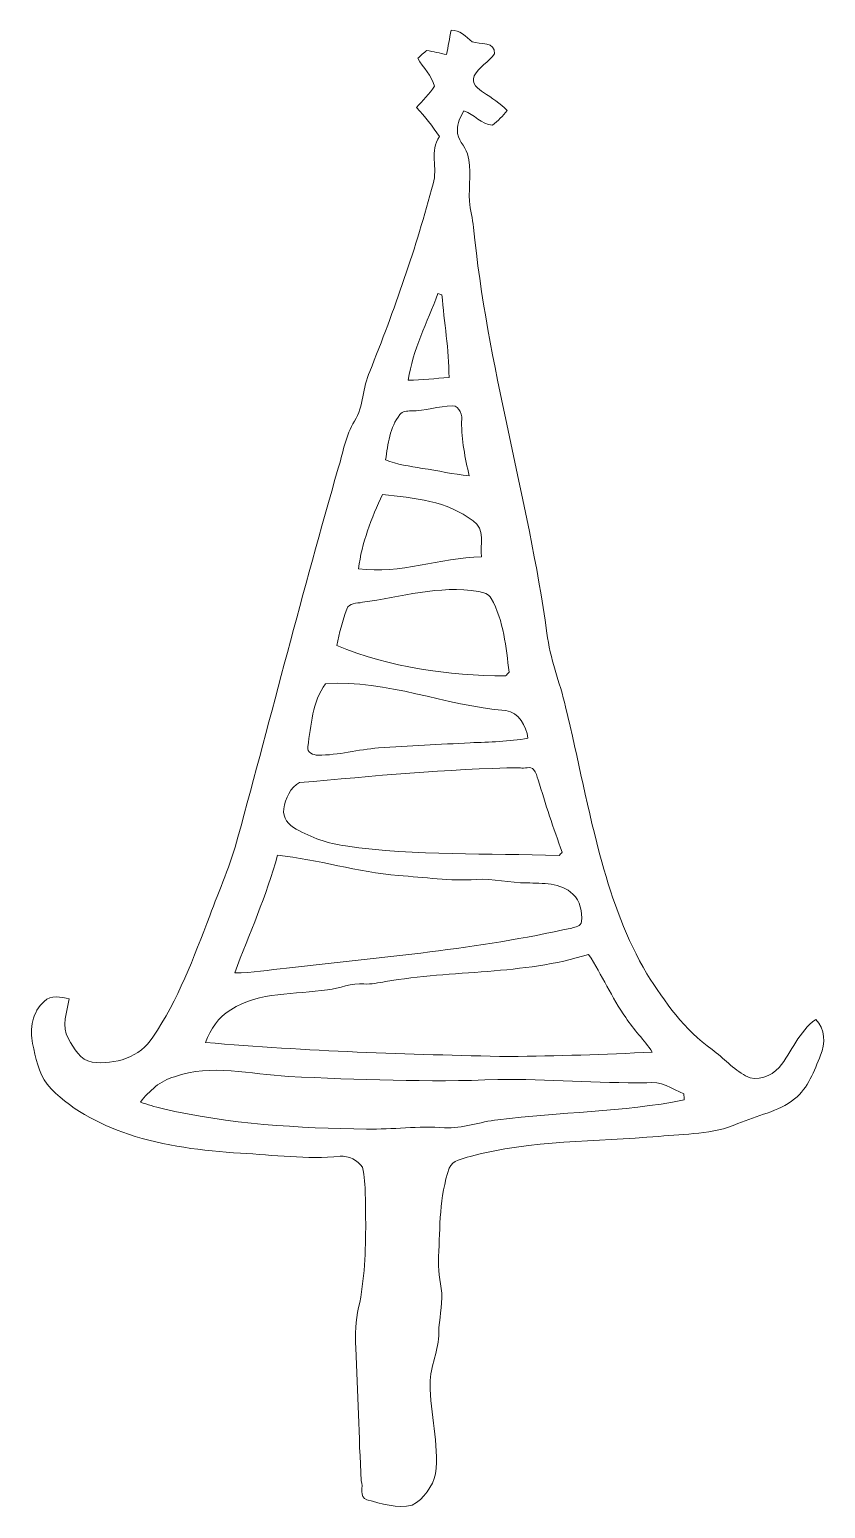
# Model space of a CAD drawing. Header units: centimetres. Extents: x -8.7 to 8.7, y -16.1 to 16.1.
import ezdxf

# ---------------------------------------------------------------- set-up
doc = ezdxf.new("R2010")
doc.units = ezdxf.units.CM
doc.header["$MEASUREMENT"] = 0
doc.layers.add('Layer 1', color=7, linetype='Continuous')

msp = doc.modelspace()

# ---------------------------------------------------------------- linework, layer by layer
at = {"layer": 'Layer 1', "color": 250, "lineweight": 9}
for points, knots in [([(0.51024, 16.08001), (0.70709, 16.09447), (0.83056, 15.93396), (0.97203, 15.82812), (0.97203, 15.82812), (1.13607, 15.76991), (1.48532, 15.83588), (1.4578, 15.56354), (1.4578, 15.56354), (1.32939, 15.3875), (1.11561, 15.28026), (1.01189, 15.08517), (1.01189, 15.08517), (0.94698, 14.91619), (1.1015, 14.80401), (1.2165, 14.72111), (1.2165, 14.72111), (1.40136, 14.60822), (1.58022, 14.48474), (1.73403, 14.33093), (1.73403, 14.33093), (1.63243, 14.22016), (1.54, 14.09528), (1.413, 14.01273), (1.413, 14.01273), (1.16853, 14.02261), (1.01754, 14.25473), (0.79211, 14.32388), (0.79211, 14.32388), (0.71415, 14.19511), (0.64112, 14.05647), (0.64853, 13.89949), (0.64853, 13.89949), (0.64148, 13.69805), (0.81081, 13.56541), (0.86831, 13.38619), (0.86831, 13.38619), (0.9678, 13.05035), (0.89407, 12.69616), (0.911, 12.35256), (0.911, 12.35256), (0.93252, 12.1617), (0.97626, 11.97402), (1.00096, 11.78352), (1.00096, 11.78352), (1.28671, 8.7962), (2.18947, 5.914), (2.6001, 2.94643), (2.6001, 2.94643), (2.66007, 2.39257), (2.88126, 1.87575), (3.0065, 1.33635), (3.0065, 1.33635), (3.27849, 0.2124), (3.48698, -0.92672), (3.79531, -2.04185), (3.79531, -2.04185), (4.03273, -2.88604), (4.32589, -3.72354), (4.77709, -4.47954), (4.77709, -4.47954), (5.16515, -5.09161), (5.59695, -5.70403), (6.19667, -6.12842), (6.19667, -6.12842), (6.44361, -6.3154), (6.65704, -6.54752), (6.92692, -6.7031), (6.92692, -6.7031), (7.18092, -6.83857), (7.47655, -6.70874), (7.65893, -6.5186), (7.65893, -6.5186), (7.93692, -6.18169), (8.08438, -5.73331), (8.45198, -5.47226), (8.45198, -5.47226), (8.66153, -5.67122), (8.66364, -5.99825), (8.55887, -6.25225), (8.55887, -6.25225), (8.41881, -6.59409), (8.28899, -6.96345), (7.99336, -7.20475), (7.99336, -7.20475), (7.63353, -7.48979), (7.16822, -7.55929), (6.75794, -7.74168), (6.75794, -7.74168), (6.21678, -7.98439), (5.61106, -7.95934), (5.03321, -8.02002), (5.03321, -8.02002), (3.66267, -8.1382), (2.26461, -8.09833), (0.92581, -8.45676), (0.92581, -8.45676), (0.76848, -8.51391), (0.53882, -8.52978), (0.4732, -8.7157), (0.4732, -8.7157), (0.2513, -9.33059), (0.27177, -9.99698), (0.24072, -10.6401), (0.24072, -10.6401), (0.22485, -10.9075), (0.26824, -11.17103), (0.31269, -11.43314), (0.31269, -11.43314), (0.31939, -11.72101), (0.25413, -12.00464), (0.24143, -12.2918), (0.24143, -12.2918), (0.26012, -12.67704), (0.04528, -13.02241), (0.05587, -13.40764), (0.05587, -13.40764), (0.0541, -14.06416), (0.25307, -14.7108), (0.1751, -15.36979), (0.1751, -15.36979), (0.1116, -15.65307), (-0.08419, -15.91166), (-0.3329, -16.05771), (-0.3329, -16.05771), (-0.66662, -16.12615), (-1.00388, -16.03053), (-1.32314, -15.93565), (-1.32314, -15.93565), (-1.4953, -15.89296), (-1.39229, -15.64108), (-1.44556, -15.52466), (-1.44556, -15.52466), (-1.49847, -14.55981), (-1.51435, -13.59355), (-1.56374, -12.62871), (-1.56374, -12.62871), (-1.58102, -12.33414), (-1.57362, -12.0378), (-1.502, -11.751), (-1.502, -11.751), (-1.36654, -11.14316), (-1.35313, -10.51804), (-1.34537, -9.89856), (-1.34537, -9.89856), (-1.37077, -9.49675), (-1.32632, -9.08611), (-1.41628, -8.69171), (-1.41628, -8.69171), (-1.52176, -8.53895), (-1.71931, -8.44123), (-1.90593, -8.45288), (-1.90593, -8.45288), (-2.62948, -8.52767), (-3.35267, -8.42395), (-4.07481, -8.38761), (-4.07481, -8.38761), (-4.90031, -8.33787), (-5.72687, -8.22992), (-6.51603, -7.97451), (-6.51603, -7.97451), (-7.17396, -7.74908), (-7.81849, -7.41395), (-8.28451, -6.88619), (-8.28451, -6.88619), (-8.47395, -6.63078), (-8.53674, -6.30375), (-8.60307, -6.00001), (-8.60307, -6.00001), (-8.66762, -5.68181), (-8.60695, -5.29657), (-8.34836, -5.08032), (-8.34836, -5.08032), (-8.20443, -4.9258), (-7.98359, -4.98648), (-7.80438, -5.02458), (-7.80438, -5.02458), (-7.85094, -5.3068), (-7.98147, -5.62113), (-7.8206, -5.89206), (-7.8206, -5.89206), (-7.70101, -6.0995), (-7.5659, -6.36443), (-7.30308, -6.40147), (-7.30308, -6.40147), (-6.81766, -6.46533), (-6.24757, -6.29811), (-5.98581, -5.85573), (-5.98581, -5.85573), (-5.42983, -5.04963), (-5.09399, -4.12288), (-4.74579, -3.21448), (-4.74579, -3.21448), (-4.53201, -2.64757), (-4.28824, -2.09018), (-4.1302, -1.50386), (-4.1302, -1.50386), (-3.39995, 1.17619), (-2.71591, 3.8693), (-1.94439, 6.53842), (-1.94439, 6.53842), (-1.83961, 6.88343), (-1.78705, 7.25173), (-1.59302, 7.56288), (-1.59302, 7.56288), (-1.38276, 7.88885), (-1.41769, 8.29736), (-1.26105, 8.6445), (-1.26105, 8.6445), (-0.7206, 9.97976), (-0.25105, 11.34502), (0.12219, 12.73708), (0.12219, 12.73708), (0.22555, 13.07222), (0.03329, 13.45675), (0.25942, 13.76261), (0.25942, 13.76261), (0.10984, 13.98662), (-0.05632, 14.19829), (-0.24082, 14.39443), (-0.24082, 14.39443), (-0.11347, 14.55071), (0.04034, 14.6883), (0.1497, 14.85834), (0.1497, 14.85834), (0.10032, 15.0947), (-0.10006, 15.26262), (-0.21401, 15.47041), (-0.21401, 15.47041), (-0.16497, 15.51309), (-0.06761, 15.59846), (-0.01892, 15.64115), (-0.01892, 15.64115), (0.12501, 15.61434), (0.26788, 15.57977), (0.41111, 15.54872), (0.41111, 15.54872), (0.45027, 15.72476), (0.47461, 15.90326), (0.51024, 16.08001), (0.51024, 16.08001), (0.51024, 16.08001), (0.51024, 16.08001), (0.51024, 16.08001)], [0, 0, 0, 0, 0.01612903, 0.01612903, 0.01612903, 0.01612903, 0.03225806, 0.03225806, 0.03225806, 0.03225806, 0.0483871, 0.0483871, 0.0483871, 0.0483871, 0.06451613, 0.06451613, 0.06451613, 0.06451613, 0.08064516, 0.08064516, 0.08064516, 0.08064516, 0.09677419, 0.09677419, 0.09677419, 0.09677419, 0.11290323, 0.11290323, 0.11290323, 0.11290323, 0.12903226, 0.12903226, 0.12903226, 0.12903226, 0.14516129, 0.14516129, 0.14516129, 0.14516129, 0.16129032, 0.16129032, 0.16129032, 0.16129032, 0.17741935, 0.17741935, 0.17741935, 0.17741935, 0.19354839, 0.19354839, 0.19354839, 0.19354839, 0.20967742, 0.20967742, 0.20967742, 0.20967742, 0.22580645, 0.22580645, 0.22580645, 0.22580645, 0.24193548, 0.24193548, 0.24193548, 0.24193548, 0.25806452, 0.25806452, 0.25806452, 0.25806452, 0.27419355, 0.27419355, 0.27419355, 0.27419355, 0.29032258, 0.29032258, 0.29032258, 0.29032258, 0.30645161, 0.30645161, 0.30645161, 0.30645161, 0.32258065, 0.32258065, 0.32258065, 0.32258065, 0.33870968, 0.33870968, 0.33870968, 0.33870968, 0.35483871, 0.35483871, 0.35483871, 0.35483871, 0.37096774, 0.37096774, 0.37096774, 0.37096774, 0.38709677, 0.38709677, 0.38709677, 0.38709677, 0.40322581, 0.40322581, 0.40322581, 0.40322581, 0.41935484, 0.41935484, 0.41935484, 0.41935484, 0.43548387, 0.43548387, 0.43548387, 0.43548387, 0.4516129, 0.4516129, 0.4516129, 0.4516129, 0.46774194, 0.46774194, 0.46774194, 0.46774194, 0.48387097, 0.48387097, 0.48387097, 0.48387097, 0.5, 0.5, 0.5, 0.5, 0.51612903, 0.51612903, 0.51612903, 0.51612903, 0.53225806, 0.53225806, 0.53225806, 0.53225806, 0.5483871, 0.5483871, 0.5483871, 0.5483871, 0.56451613, 0.56451613, 0.56451613, 0.56451613, 0.58064516, 0.58064516, 0.58064516, 0.58064516, 0.59677419, 0.59677419, 0.59677419, 0.59677419, 0.61290323, 0.61290323, 0.61290323, 0.61290323, 0.62903226, 0.62903226, 0.62903226, 0.62903226, 0.64516129, 0.64516129, 0.64516129, 0.64516129, 0.66129032, 0.66129032, 0.66129032, 0.66129032, 0.67741935, 0.67741935, 0.67741935, 0.67741935, 0.69354839, 0.69354839, 0.69354839, 0.69354839, 0.70967742, 0.70967742, 0.70967742, 0.70967742, 0.72580645, 0.72580645, 0.72580645, 0.72580645, 0.74193548, 0.74193548, 0.74193548, 0.74193548, 0.75806452, 0.75806452, 0.75806452, 0.75806452, 0.77419355, 0.77419355, 0.77419355, 0.77419355, 0.79032258, 0.79032258, 0.79032258, 0.79032258, 0.80645161, 0.80645161, 0.80645161, 0.80645161, 0.82258065, 0.82258065, 0.82258065, 0.82258065, 0.83870968, 0.83870968, 0.83870968, 0.83870968, 0.85483871, 0.85483871, 0.85483871, 0.85483871, 0.87096774, 0.87096774, 0.87096774, 0.87096774, 0.88709677, 0.88709677, 0.88709677, 0.88709677, 0.90322581, 0.90322581, 0.90322581, 0.90322581, 0.91935484, 0.91935484, 0.91935484, 0.91935484, 0.93548387, 0.93548387, 0.93548387, 0.93548387, 0.9516129, 0.9516129, 0.9516129, 0.9516129, 0.96774194, 0.96774194, 0.96774194, 0.96774194, 1, 1, 1, 1]), ([(0.22238, 10.34101), (-0.00058, 9.71554), (-0.3269, 9.11969), (-0.42074, 8.45506), (-0.42074, 8.45506), (-0.12405, 8.46176), (0.17158, 8.4921), (0.4672, 8.51715), (0.4672, 8.51715), (0.46826, 9.12146), (0.36031, 9.71765), (0.31198, 10.31808), (0.31198, 10.31808), (0.28976, 10.32372), (0.2446, 10.33536), (0.22238, 10.34101), (0.22238, 10.34101), (0.22238, 10.34101), (0.22238, 10.34101), (0.22238, 10.34101)], [0, 0, 0, 0, 0.16666667, 0.16666667, 0.16666667, 0.16666667, 0.33333333, 0.33333333, 0.33333333, 0.33333333, 0.5, 0.5, 0.5, 0.5, 0.66666667, 0.66666667, 0.66666667, 0.66666667, 1, 1, 1, 1]), ([(-0.36147, 7.78725), (-0.44508, 7.77984), (-0.55021, 7.78548), (-0.60242, 7.70611), (-0.60242, 7.70611), (-0.82749, 7.42741), (-0.85854, 7.06229), (-0.91533, 6.72327), (-0.91533, 6.72327), (-0.6638, 6.61215), (-0.38617, 6.58357), (-0.11805, 6.53453), (-0.11805, 6.53453), (0.22273, 6.48232), (0.56034, 6.40789), (0.90394, 6.37367), (0.90394, 6.37367), (0.82104, 6.76137), (0.7332, 7.15013), (0.74202, 7.54948), (0.74202, 7.54948), (0.76213, 7.68283), (0.70462, 7.89132), (0.54164, 7.89943), (0.54164, 7.89943), (0.23719, 7.88991), (-0.05561, 7.78301), (-0.36147, 7.78725), (-0.36147, 7.78725), (-0.36147, 7.78725), (-0.36147, 7.78725), (-0.36147, 7.78725)], [0, 0, 0, 0, 0.11111111, 0.11111111, 0.11111111, 0.11111111, 0.22222222, 0.22222222, 0.22222222, 0.22222222, 0.33333333, 0.33333333, 0.33333333, 0.33333333, 0.44444444, 0.44444444, 0.44444444, 0.44444444, 0.55555556, 0.55555556, 0.55555556, 0.55555556, 0.66666667, 0.66666667, 0.66666667, 0.66666667, 0.77777778, 0.77777778, 0.77777778, 0.77777778, 1, 1, 1, 1]), ([(-0.98271, 5.96727), (-1.21943, 5.45256), (-1.43568, 4.91246), (-1.50377, 4.34625), (-1.50377, 4.34625), (-0.59713, 4.2182), (0.27071, 4.59637), (1.17241, 4.60413), (1.17241, 4.60413), (1.14136, 4.86272), (1.26201, 5.22044), (0.99143, 5.38766), (0.99143, 5.38766), (0.43404, 5.82792), (-0.30326, 5.88754), (-0.98271, 5.96727), (-0.98271, 5.96727), (-0.98271, 5.96727), (-0.98271, 5.96727), (-0.98271, 5.96727)], [0, 0, 0, 0, 0.16666667, 0.16666667, 0.16666667, 0.16666667, 0.33333333, 0.33333333, 0.33333333, 0.33333333, 0.5, 0.5, 0.5, 0.5, 0.66666667, 0.66666667, 0.66666667, 0.66666667, 1, 1, 1, 1]), ([(-1.41839, 3.61636), (-1.5401, 3.58778), (-1.71437, 3.61248), (-1.75882, 3.46854), (-1.75882, 3.46854), (-1.85937, 3.21313), (-1.91616, 2.94255), (-1.97719, 2.6755), (-1.97719, 2.6755), (-0.81938, 2.18867), (0.4478, 2.0278), (1.69558, 2.01087), (1.69558, 2.01087), (1.72203, 2.03803), (1.74885, 2.06449), (1.77601, 2.09059), (1.77601, 2.09059), (1.70581, 2.63881), (1.66241, 3.21066), (1.38478, 3.70173), (1.38478, 3.70173), (1.33751, 3.81074), (1.20768, 3.82344), (1.1075, 3.85095), (1.1075, 3.85095), (0.25695, 3.99771), (-0.58125, 3.72537), (-1.41839, 3.61636), (-1.41839, 3.61636), (-1.41839, 3.61636), (-1.41839, 3.61636), (-1.41839, 3.61636)], [0, 0, 0, 0, 0.11111111, 0.11111111, 0.11111111, 0.11111111, 0.22222222, 0.22222222, 0.22222222, 0.22222222, 0.33333333, 0.33333333, 0.33333333, 0.33333333, 0.44444444, 0.44444444, 0.44444444, 0.44444444, 0.55555556, 0.55555556, 0.55555556, 0.55555556, 0.66666667, 0.66666667, 0.66666667, 0.66666667, 0.77777778, 0.77777778, 0.77777778, 0.77777778, 1, 1, 1, 1]), ([(-2.22379, 1.84294), (-2.50777, 1.44325), (-2.54164, 0.93948), (-2.6062, 0.46993), (-2.6062, 0.46993), (-2.63477, 0.34011), (-2.49119, 0.28684), (-2.38606, 0.28613), (-2.38606, 0.28613), (-1.94156, 0.28225), (-1.51117, 0.41031), (-1.06985, 0.44277), (-1.06985, 0.44277), (-0.40345, 0.48722), (0.26365, 0.52108), (0.93075, 0.55495), (0.93075, 0.55495), (1.34985, 0.574), (1.77248, 0.57894), (2.18629, 0.6562), (2.18629, 0.6562), (2.14219, 0.91796), (1.99861, 1.22735), (1.70052, 1.25557), (1.70052, 1.25557), (0.37795, 1.36352), (-0.88005, 1.93467), (-2.22379, 1.84294), (-2.22379, 1.84294), (-2.22379, 1.84294), (-2.22379, 1.84294), (-2.22379, 1.84294)], [0, 0, 0, 0, 0.11111111, 0.11111111, 0.11111111, 0.11111111, 0.22222222, 0.22222222, 0.22222222, 0.22222222, 0.33333333, 0.33333333, 0.33333333, 0.33333333, 0.44444444, 0.44444444, 0.44444444, 0.44444444, 0.55555556, 0.55555556, 0.55555556, 0.55555556, 0.66666667, 0.66666667, 0.66666667, 0.66666667, 0.77777778, 0.77777778, 0.77777778, 0.77777778, 1, 1, 1, 1]), ([(2.02542, 0.01308), (0.41711, -0.01232), (-1.18556, -0.17001), (-2.78611, -0.31253), (-2.78611, -0.31253), (-2.9879, -0.41272), (-3.09973, -0.66531), (-3.1276, -0.88227), (-3.1276, -0.88227), (-3.17135, -1.08405), (-3.02106, -1.23363), (-2.86549, -1.32324), (-2.86549, -1.32324), (-2.53247, -1.51021), (-2.16734, -1.64462), (-1.78634, -1.69048), (-1.78634, -1.69048), (-0.24788, -1.91873), (1.31211, -1.845), (2.86186, -1.90144), (2.86186, -1.90144), (2.88479, -1.8771), (2.90843, -1.85276), (2.93206, -1.82877), (2.93206, -1.82877), (2.74015, -1.30772), (2.56553, -0.78067), (2.40889, -0.24832), (2.40889, -0.24832), (2.38385, -0.17177), (2.3588, -0.0931), (2.30976, -0.02854), (2.30976, -0.02854), (2.24767, 0.05965), (2.09633, -0.0229), (2.02542, 0.01308), (2.02542, 0.01308), (2.02542, 0.01308), (2.02542, 0.01308), (2.02542, 0.01308)], [0, 0, 0, 0, 0.09090909, 0.09090909, 0.09090909, 0.09090909, 0.18181818, 0.18181818, 0.18181818, 0.18181818, 0.27272727, 0.27272727, 0.27272727, 0.27272727, 0.36363636, 0.36363636, 0.36363636, 0.36363636, 0.45454545, 0.45454545, 0.45454545, 0.45454545, 0.54545455, 0.54545455, 0.54545455, 0.54545455, 0.63636364, 0.63636364, 0.63636364, 0.63636364, 0.72727273, 0.72727273, 0.72727273, 0.72727273, 0.81818182, 0.81818182, 0.81818182, 0.81818182, 1, 1, 1, 1]), ([(-3.26942, -1.89262), (-3.50684, -2.77315), (-3.88149, -3.60536), (-4.20005, -4.45696), (-4.20005, -4.45696), (-3.82187, -4.45873), (-3.44828, -4.39311), (-3.07292, -4.3536), (-3.07292, -4.3536), (-0.99577, -4.11724), (1.09585, -3.94191), (3.13914, -3.48012), (3.13914, -3.48012), (3.22099, -3.45754), (3.33317, -3.44132), (3.35363, -3.34148), (3.35363, -3.34148), (3.36845, -3.12981), (3.32929, -2.89028), (3.16243, -2.74176), (3.16243, -2.74176), (2.90102, -2.48211), (2.50097, -2.5128), (2.16407, -2.49622), (2.16407, -2.49622), (1.79188, -2.50434), (1.42888, -2.39745), (1.0567, -2.42144), (1.0567, -2.42144), (0.49119, -2.46306), (-0.07078, -2.37169), (-0.63417, -2.33924), (-0.63417, -2.33924), (-1.52458, -2.26445), (-2.38254, -1.98822), (-3.26942, -1.89262), (-3.26942, -1.89262), (-3.26942, -1.89262), (-3.26942, -1.89262), (-3.26942, -1.89262)], [0, 0, 0, 0, 0.09090909, 0.09090909, 0.09090909, 0.09090909, 0.18181818, 0.18181818, 0.18181818, 0.18181818, 0.27272727, 0.27272727, 0.27272727, 0.27272727, 0.36363636, 0.36363636, 0.36363636, 0.36363636, 0.45454545, 0.45454545, 0.45454545, 0.45454545, 0.54545455, 0.54545455, 0.54545455, 0.54545455, 0.63636364, 0.63636364, 0.63636364, 0.63636364, 0.72727273, 0.72727273, 0.72727273, 0.72727273, 0.81818182, 0.81818182, 0.81818182, 0.81818182, 1, 1, 1, 1]), ([(-0.91533, -4.64887), (-1.07091, -4.67251), (-1.22684, -4.70814), (-1.38523, -4.69932), (-1.38523, -4.69932), (-1.65652, -4.67533), (-1.91299, -4.79916), (-2.18004, -4.82526), (-2.18004, -4.82526), (-2.88242, -4.93603), (-3.66488, -4.85737), (-4.28683, -5.26412), (-4.28683, -5.26412), (-4.55917, -5.4137), (-4.72569, -5.69274), (-4.83434, -5.97426), (-4.83434, -5.97426), (-2.63654, -6.16547), (-0.42885, -6.23532), (1.77636, -6.28153), (1.77636, -6.28153), (2.81565, -6.26424), (3.85528, -6.24167), (4.89315, -6.1824), (4.89315, -6.1824), (4.71888, -5.91923), (4.48746, -5.69874), (4.31671, -5.4331), (4.31671, -5.4331), (4.0098, -4.99601), (3.79707, -4.50247), (3.50709, -4.05515), (3.50709, -4.05515), (2.07481, -4.50741), (0.55046, -4.39205), (-0.91533, -4.64887), (-0.91533, -4.64887), (-0.91533, -4.64887), (-0.91533, -4.64887), (-0.91533, -4.64887)], [0, 0, 0, 0, 0.09090909, 0.09090909, 0.09090909, 0.09090909, 0.18181818, 0.18181818, 0.18181818, 0.18181818, 0.27272727, 0.27272727, 0.27272727, 0.27272727, 0.36363636, 0.36363636, 0.36363636, 0.36363636, 0.45454545, 0.45454545, 0.45454545, 0.45454545, 0.54545455, 0.54545455, 0.54545455, 0.54545455, 0.63636364, 0.63636364, 0.63636364, 0.63636364, 0.72727273, 0.72727273, 0.72727273, 0.72727273, 0.81818182, 0.81818182, 0.81818182, 0.81818182, 1, 1, 1, 1]), ([(-5.51414, -6.72038), (-5.82353, -6.80117), (-6.05777, -7.03189), (-6.25568, -7.27142), (-6.25568, -7.27142), (-6.10081, -7.33422), (-5.93854, -7.37161), (-5.77696, -7.41465), (-5.77696, -7.41465), (-4.3207, -7.75508), (-2.81927, -7.8401), (-1.32808, -7.86197), (-1.32808, -7.86197), (-0.76329, -7.8715), (-0.19849, -7.78895), (0.36596, -7.83269), (0.36596, -7.83269), (0.76318, -7.85739), (1.1396, -7.6997), (1.53048, -7.65913), (1.53048, -7.65913), (2.8795, -7.48556), (4.24863, -7.49403), (5.58636, -7.22662), (5.58636, -7.22662), (5.58495, -7.18252), (5.58389, -7.13878), (5.58319, -7.09504), (5.58319, -7.09504), (5.3246, -6.98567), (5.07236, -6.80435), (4.77603, -6.85021), (4.77603, -6.85021), (3.693, -6.86291), (2.61174, -6.76907), (1.52907, -6.78142), (1.52907, -6.78142), (0.00859, -6.8435), (-1.51329, -6.78318), (-3.0327, -6.71545), (-3.0327, -6.71545), (-3.85679, -6.66606), (-4.70769, -6.43428), (-5.51414, -6.72038)], [0, 0, 0, 0, 0.08333333, 0.08333333, 0.08333333, 0.08333333, 0.16666667, 0.16666667, 0.16666667, 0.16666667, 0.25, 0.25, 0.25, 0.25, 0.33333333, 0.33333333, 0.33333333, 0.33333333, 0.41666667, 0.41666667, 0.41666667, 0.41666667, 0.5, 0.5, 0.5, 0.5, 0.58333333, 0.58333333, 0.58333333, 0.58333333, 0.66666667, 0.66666667, 0.66666667, 0.66666667, 0.75, 0.75, 0.75, 0.75, 0.83333333, 0.83333333, 0.83333333, 0.83333333, 1, 1, 1, 1])]:
    msp.add_open_spline(points, degree=3, knots=knots, dxfattribs=at)

doc.saveas('drawing.dxf')
